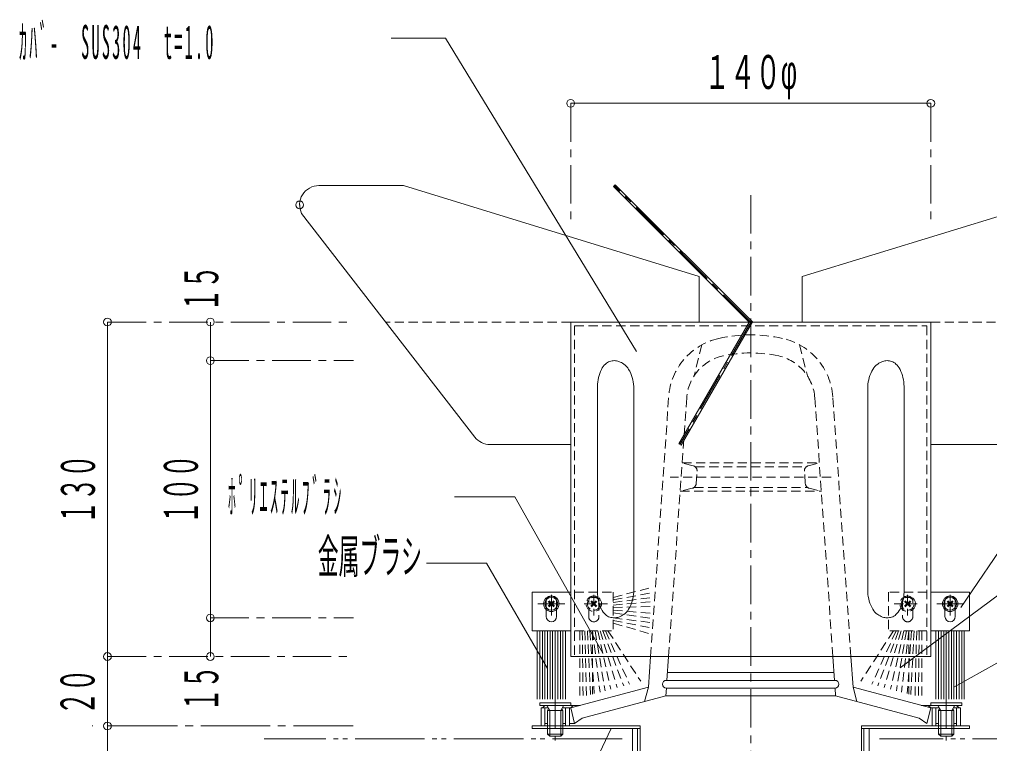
# Model space of a CAD drawing. Units: millimetres at full size, sheet at 1:3; details may follow other scales. Extents: x -1542 to 1451, y -1100 to 507.
# Drawn here: x 855.5 to 1232.7, y -256 to 25.4 of the extents above; entities that cross this region are included whole.
import ezdxf
from ezdxf.enums import TextEntityAlignment as Align

# ---------------------------------------------------------------- set-up
doc = ezdxf.new("R2010")
doc.units = ezdxf.units.MM
doc.header["$LTSCALE"] = 3
doc.header["$PDMODE"] = 32
doc.header["$PDSIZE"] = 3
for name, pattern in [('CHAIN1', [8, 5, -1, 1, -1]), ('CHAIN2', [12, 9, -1, 1, -1]), ('DASHED1', [1.8, 1.2, -0.6]), ('DOUBLE_CHAIN2', [12.8, 9, -1, 0.6, -0.6, 0.6, -1])]:
    doc.linetypes.add(name, pattern=pattern)
for name, color, linetype, lineweight in [('5-0_ 通芯', 7, 'Continuous', 9), ('5-3_水切り', 3, 'Continuous', 9), ('5-4_イソバンド', 4, 'Continuous', 9), ('5-9_建具', 4, 'DASHED1', 9), ('5-F_ 寸法', 7, 'Continuous', 9)]:
    doc.layers.add(name, color=color, linetype=linetype, lineweight=lineweight)
doc.styles.add('超極細ゴシック', font='')
doc.styles.add('ＭＳ ゴシック', font='')
doc.styles.get('超極細ゴシック').set_extended_font_data('超極細ゴシック')
doc.styles.get('ＭＳ ゴシック').set_extended_font_data('MS Gothic')

msp = doc.modelspace()

# ---------------------------------------------------------------- linework, layer by layer
at = {"layer": '5-0_ 通芯', "color": 4, "linetype": 'CHAIN1'}
for p, q in [((1139.805, -92.172), (1086.772, -39.139)), ((1139.805, -42.82), (1139.805, -447.529)), ((1139.805, -92.172), (1112.305, -139.803))]:
    msp.add_line(p, q, dxfattribs=at)
at = {"layer": '5-3_水切り', "color": 2}
for p, q in [((1021.104, 18.099), (999.992, 18.099)), ((1021.104, 18.099), (1095.34, -103.614)), ((1263.259, -141.361), (1221.497, -203.119)), ((1048.105, -160.054), (1024.705, -160.054)), ((1048.105, -160.054), (1082.271, -220.897)), ((1255.291, -183.96), (1197.893, -226.578)), ((1037.148, -185.952), (1013.748, -185.952)), ((1037.148, -185.952), (1060.805, -226.791)), ((1252.967, -214.838), (1218.805, -234.096)), ((889.742, -222.172), (889.742, -249.172)), ((884.004, -249.172), (883.742, -249.172)), ((889.742, -249.172), (889.742, -449.172)), ((1050.084, -323.609), (1085.611, -250.172))]:
    msp.add_line(p, q, dxfattribs=at)
at = {"layer": '5-3_水切り'}
for p, q in [((1069.805, -92.172), (1209.805, -92.172)), ((1069.805, -92.172), (1069.805, -222.172)), ((1209.805, -92.172), (1209.805, -222.172)), ((1080.175, -117.172), (1080.175, -197.172)), ((1094.317, -117.172), (1094.317, -197.172)), ((1185.294, -117.172), (1185.294, -197.172)), ((1199.436, -117.172), (1199.436, -197.172)), ((1069.805, -222.172), (1209.805, -222.172))]:
    msp.add_line(p, q, dxfattribs=at)
at = {"layer": '5-3_水切り', "linetype": 'DASHED1'}
for p, q in [((1071.305, -93.672), (1208.305, -93.672)), ((1071.305, -93.672), (1071.305, -222.172)), ((1208.305, -93.672), (1208.305, -222.172))]:
    msp.add_line(p, q, dxfattribs=at)
at = {"layer": '5-3_水切り', "color": 6, "linetype": 'DASHED1'}
for p, q in [((1086.305, -199.172), (1101.834, -195.193)), ((1071.305, -197.172), (1086.305, -197.172)), ((1078.805, -198.184), (1078.805, -206.193)), ((1086.305, -197.172), (1086.305, -212.172)), ((1086.305, -200.172), (1101.43, -197.366)), ((1086.305, -201.172), (1101.379, -199.235)), ((1193.305, -197.172), (1193.305, -212.172)), ((1208.305, -197.172), (1193.305, -197.172)), ((1200.805, -198.184), (1200.805, -206.193)), ((1084.084, -201.672), (1073.589, -201.672)), ((1076.805, -206.672), (1076.805, -200.672)), ((1079.715, -200.479), (1077.613, -202.582)), ((1077.613, -200.762), (1079.715, -202.865)), ((1077.896, -200.479), (1079.998, -202.582)), ((1079.998, -200.762), (1077.896, -202.865)), ((1080.805, -200.672), (1080.805, -206.672)), ((1086.305, -202.172), (1101.278, -200.852)), ((1086.305, -203.172), (1101.076, -202.67)), ((1195.526, -201.672), (1206.021, -201.672)), ((1198.805, -200.672), (1198.805, -206.672)), ((1201.715, -200.479), (1199.613, -202.582)), ((1199.613, -200.762), (1201.715, -202.865)), ((1199.896, -200.479), (1201.998, -202.582)), ((1201.998, -200.762), (1199.896, -202.865)), ((1202.805, -206.672), (1202.805, -200.672)), ((1086.305, -204.172), (1100.723, -205.298)), ((1086.305, -205.172), (1100.622, -207.268)), ((1086.305, -207.172), (1100.773, -208.935)), ((1086.305, -208.172), (1100.318, -210.906)), ((1086.305, -209.172), (1100.167, -213.23)), ((1071.305, -212.172), (1086.305, -212.172)), ((1073.305, -212.172), (1073.305, -238.128)), ((1074.305, -212.172), (1074.619, -237.776)), ((1075.305, -212.172), (1075.941, -237.422)), ((1076.305, -212.172), (1077.572, -236.985)), ((1077.305, -212.172), (1078.974, -236.609)), ((1078.305, -212.172), (1081.209, -236.011)), ((1078.305, -212.172), (1078.305, -236.789)), ((1079.305, -212.172), (1083.207, -235.475)), ((1080.305, -212.172), (1085.421, -234.882)), ((1081.305, -212.172), (1087.916, -234.213)), ((1082.305, -212.172), (1090.429, -233.54)), ((1083.305, -212.172), (1092.677, -232.895)), ((1084.305, -212.172), (1097.023, -231.773)), ((1195.305, -212.172), (1182.587, -231.773)), ((1196.305, -212.172), (1186.934, -232.895)), ((1197.305, -212.172), (1189.181, -233.54)), ((1198.305, -212.172), (1191.694, -234.213)), ((1208.305, -212.172), (1193.305, -212.172)), ((1199.305, -212.172), (1194.19, -234.882)), ((1200.305, -212.172), (1196.404, -235.475)), ((1201.305, -212.172), (1198.402, -236.011)), ((1202.305, -212.172), (1200.636, -236.609)), ((1201.305, -212.172), (1201.305, -236.789)), ((1203.305, -212.172), (1202.038, -236.985)), ((1204.305, -212.172), (1203.67, -237.422)), ((1205.305, -212.172), (1204.991, -237.776)), ((1206.305, -212.172), (1206.305, -238.128))]:
    msp.add_line(p, q, dxfattribs=at)
at = {"layer": '5-3_水切り', "color": 7}
for p, q in [((1054.805, -197.172), (1054.805, -212.172)), ((1069.805, -197.172), (1054.805, -197.172)), ((1209.805, -197.172), (1224.805, -197.172)), ((1224.805, -197.172), (1224.805, -212.172)), ((1060.305, -200.672), (1060.305, -206.672)), ((1063.215, -200.479), (1061.113, -202.582)), ((1061.113, -200.762), (1063.215, -202.865)), ((1061.396, -200.479), (1063.498, -202.582)), ((1063.498, -200.762), (1061.396, -202.865)), ((1064.305, -206.672), (1064.305, -200.672)), ((1215.305, -206.672), (1215.305, -200.672)), ((1218.215, -200.479), (1216.113, -202.582)), ((1216.113, -200.762), (1218.215, -202.865)), ((1216.396, -200.479), (1218.498, -202.582)), ((1218.498, -200.762), (1216.396, -202.865)), ((1219.305, -200.672), (1219.305, -206.672)), ((1069.805, -212.172), (1054.805, -212.172)), ((1056.805, -212.172), (1056.805, -238.76)), ((1057.805, -212.172), (1057.805, -238.76)), ((1058.805, -212.172), (1058.805, -238.76)), ((1059.805, -212.172), (1059.805, -238.76)), ((1060.805, -212.172), (1060.805, -238.76)), ((1061.805, -212.172), (1061.805, -238.76)), ((1062.805, -212.172), (1062.805, -238.76)), ((1063.805, -212.172), (1063.805, -238.76)), ((1064.805, -212.172), (1064.805, -238.76)), ((1065.805, -212.172), (1065.805, -238.76)), ((1066.805, -212.172), (1066.805, -238.76)), ((1067.805, -212.172), (1067.805, -238.76)), ((1209.805, -212.172), (1224.805, -212.172)), ((1211.805, -212.172), (1211.805, -238.76)), ((1212.805, -212.172), (1212.805, -238.76)), ((1213.805, -212.172), (1213.805, -238.76)), ((1214.805, -212.172), (1214.805, -238.76)), ((1215.805, -212.172), (1215.805, -238.76)), ((1216.805, -212.172), (1216.805, -238.76)), ((1217.805, -212.172), (1217.805, -238.76)), ((1218.805, -212.172), (1218.805, -238.76)), ((1219.805, -212.172), (1219.805, -238.76)), ((1220.805, -212.172), (1220.805, -238.76)), ((1221.805, -212.172), (1221.805, -238.76)), ((1222.805, -212.172), (1222.805, -238.76)), ((1057.805, -240.172), (1069.805, -240.172)), ((1221.805, -240.172), (1209.805, -240.172))]:
    msp.add_line(p, q, dxfattribs=at)
at = {"layer": '5-3_水切り', "color": 4, "linetype": 'CHAIN2'}
for p, q in [((1062.305, -198.184), (1062.305, -206.193)), ((1217.305, -198.184), (1217.305, -206.193)), ((1057.026, -201.672), (1067.521, -201.672)), ((1222.584, -201.672), (1212.089, -201.672))]:
    msp.add_line(p, q, dxfattribs=at)
at = {"layer": '5-3_水切り', "color": 33, "lineweight": 18}
for p, q in [((1058.305, -249.172), (1058.305, -242.172)), ((1059.805, -249.172), (1059.805, -242.172)), ((1067.805, -249.172), (1067.805, -242.172)), ((1069.305, -249.172), (1069.305, -242.172)), ((1210.305, -249.172), (1210.305, -242.172)), ((1211.805, -249.172), (1211.805, -242.172)), ((1219.805, -249.172), (1219.805, -242.172)), ((1221.305, -249.172), (1221.305, -242.172)), ((1054.805, -249.172), (1096.805, -249.172)), ((1054.805, -250.172), (1054.805, -249.172)), ((1054.805, -250.172), (1096.805, -250.172)), ((1093.805, -250.172), (1093.805, -290.172)), ((1095.805, -250.172), (1095.805, -449.172)), ((1096.805, -249.172), (1096.805, -449.172)), ((1182.805, -249.172), (1224.805, -249.172)), ((1182.805, -249.172), (1182.805, -449.172)), ((1182.805, -250.172), (1224.805, -250.172)), ((1183.805, -250.172), (1183.805, -449.172)), ((1185.805, -250.172), (1185.805, -290.172)), ((1224.805, -250.172), (1224.805, -249.172))]:
    msp.add_line(p, q, dxfattribs=at)
at = {"layer": '5-3_水切り', "color": 7, "linetype": 'CHAIN2'}
msp.add_line((890.004, -249.172), (985.276, -249.172), dxfattribs=at)
at = {"layer": '5-3_水切り', "color": 7, "linetype": 'DOUBLE_CHAIN2'}
for p, q in [((1089.805, -254.172), (950.632, -254.172)), ((1329.845, -254.172), (1189.805, -254.172))]:
    msp.add_line(p, q, dxfattribs=at)
at = {"layer": '5-3_水切り', "color": 7}
for centre, radius in [((1062.305, -201.672), 3), ((1062.305, -201.672), 2.5), ((1217.305, -201.672), 3), ((1217.305, -201.672), 2.5)]:
    msp.add_circle(centre, radius, dxfattribs=at)
at = {"layer": '5-3_水切り', "color": 6, "linetype": 'DASHED1'}
for centre, radius in [((1078.805, -201.672), 3), ((1078.805, -201.672), 2.5), ((1200.805, -201.672), 3), ((1200.805, -201.672), 2.5)]:
    msp.add_circle(centre, radius, dxfattribs=at)
at = {"layer": '5-3_水切り', "color": 2}
for centre in [(889.742, -222.172), (889.742, -249.172), (889.742, -249.172)]:
    msp.add_circle(centre, 1.5, dxfattribs=at)
at = {"layer": '5-3_水切り'}
for centre, radius, start, end in [((1088.387, -114.162), 7.572, 131.72765, 151.56811), ((1086.091, -111.131), 3.794, 106.2563, 136.32467), ((1087.097, -113.898), 6.734, 92.76496, 107.88405), ((1086.233, -115.507), 8.353, 73.71853, 86.29762), ((1084.676, -116.784), 10.079, 55.16002, 67.24593), ((1087.254, -113.407), 5.837, 29.21698, 56.99181), ((1192.356, -113.407), 5.837, 123.00819, 150.78302), ((1194.934, -116.784), 10.079, 112.75407, 124.83998), ((1193.378, -115.507), 8.353, 93.70238, 106.28147), ((1192.513, -113.898), 6.734, 72.11595, 87.23504), ((1193.519, -111.131), 3.794, 43.67533, 73.7437), ((1191.224, -114.162), 7.572, 28.43189, 48.27235), ((1098.786, -118.054), 18.632, 156.27401, 177.28557), ((1079.696, -117.922), 14.64, 2.93573, 30.20061), ((1199.914, -117.922), 14.64, 149.79939, 177.06427), ((1180.825, -118.054), 18.632, 2.71443, 23.72599), ((1098.786, -196.29), 18.632, 182.71443, 203.72599), ((1079.696, -196.422), 14.64, 329.79939, 357.06427), ((1199.914, -196.422), 14.64, 182.93573, 210.20061), ((1199.914, -196.422), 14.64, 182.93573, 210.20061), ((1180.825, -196.29), 18.632, 336.27401, 357.28557), ((1180.825, -196.29), 18.632, 336.27401, 357.28557), ((1088.387, -200.181), 7.572, 208.43189, 228.27235), ((1086.091, -203.212), 3.794, 223.67533, 253.7437), ((1087.097, -200.446), 6.734, 252.11595, 267.23504), ((1086.233, -198.837), 8.353, 273.70238, 286.28147), ((1084.676, -197.56), 10.079, 292.75407, 304.83998), ((1087.254, -200.937), 5.837, 303.00819, 330.78302), ((1192.356, -200.937), 5.837, 209.21698, 236.99181), ((1192.356, -200.937), 5.837, 209.21698, 236.99181), ((1194.934, -197.56), 10.079, 235.16002, 247.24593), ((1194.934, -197.56), 10.079, 235.16002, 247.24593), ((1193.378, -198.837), 8.353, 253.71853, 266.29762), ((1193.378, -198.837), 8.353, 253.71853, 266.29762), ((1192.513, -200.446), 6.734, 272.76496, 287.88405), ((1192.513, -200.446), 6.734, 272.76496, 287.88405), ((1193.519, -203.212), 3.794, 286.2563, 316.32467), ((1193.519, -203.212), 3.794, 286.2563, 316.32467), ((1191.224, -200.181), 7.572, 311.72765, 331.56811), ((1191.224, -200.181), 7.572, 311.72765, 331.56811)]:
    msp.add_arc(centre, radius, start, end, dxfattribs=at)
at = {"layer": '5-3_水切り', "color": 7}
for centre, start, end in [((1062.305, -200.672), 90, 180), ((1062.305, -200.672), 0, 90), ((1217.305, -200.672), 90, 180), ((1217.305, -200.672), 0, 90), ((1062.305, -206.672), 180, 270), ((1062.305, -206.672), 270, 0), ((1217.305, -206.672), 180, 270), ((1217.305, -206.672), 270, 0)]:
    msp.add_arc(centre, 2, start, end, dxfattribs=at)
at = {"layer": '5-3_水切り', "color": 6, "linetype": 'DASHED1'}
for centre, start, end in [((1078.805, -200.672), 90, 180), ((1078.805, -200.672), 0, 90), ((1200.805, -200.672), 90, 180), ((1200.805, -200.672), 0, 90), ((1078.805, -206.672), 180, 270), ((1078.805, -206.672), 270, 0), ((1200.805, -206.672), 180, 270), ((1200.805, -206.672), 270, 0)]:
    msp.add_arc(centre, 2, start, end, dxfattribs=at)
at = {"layer": '5-4_イソバンド'}
for p, q in [((971.941, -39.139), (1004.805, -39.139)), ((1119.805, -74.494), (1004.805, -39.139)), ((1086.419, -39.492), (1087.126, -38.785)), ((1139.18, -92.254), (1086.419, -39.492)), ((1140.43, -92.09), (1087.126, -38.785)), ((1159.805, -74.494), (1274.805, -39.139)), ((1032.553, -136.896), (965.232, -49.993)), ((1119.805, -74.494), (1119.805, -92.172)), ((1121.774, -74.848), (1122.481, -74.141)), ((1159.805, -74.494), (1159.805, -92.172)), ((1111.872, -139.553), (1139.18, -92.254)), ((1112.738, -140.053), (1140.43, -92.09)), ((1038.482, -139.803), (1069.805, -139.803)), ((1112.738, -140.053), (1111.872, -139.553)), ((1241.128, -139.803), (1209.805, -139.803))]:
    msp.add_line(p, q, dxfattribs=at)
at = {"layer": '5-4_イソバンド', "linetype": 'DASHED1'}
for p, q in [((1069.805, -92.172), (997.907, -92.172)), ((1209.805, -92.172), (1281.704, -92.172))]:
    msp.add_line(p, q, dxfattribs=at)
at = {"layer": '5-4_イソバンド'}
for centre, start, end in [((971.941, -46.639), 90, 206.56505), ((1038.482, -132.303), 217.76371, 270)]:
    msp.add_arc(centre, 7.5, start, end, dxfattribs=at)
at = {"layer": '5-9_建具', "color": 3}
for p, q in [((1120.805, -101.032), (1117.805, -113.062)), ((1158.805, -101.032), (1161.805, -113.062)), ((1100.855, -222.172), (1107.917, -121.192)), ((1107.873, -222.172), (1114.9, -121.68)), ((1171.738, -222.172), (1164.711, -121.68)), ((1178.755, -222.172), (1171.694, -121.192)), ((1117.424, -148.021), (1113.134, -146.932)), ((1113.134, -146.932), (1166.477, -146.932)), ((1162.187, -148.021), (1166.477, -146.932)), ((1118.223, -148.432), (1161.388, -148.432)), ((1118.586, -154.976), (1118.927, -150.099)), ((1161.025, -154.976), (1160.683, -150.099)), ((1171.09, -152.432), (1108.52, -152.432)), ((1117.067, -156.779), (1112.365, -157.932)), ((1112.365, -157.932), (1167.246, -157.932)), ((1117.797, -156.432), (1161.813, -156.432)), ((1162.544, -156.779), (1167.246, -157.932))]:
    msp.add_line(p, q, dxfattribs=at)
at = {"layer": '5-9_建具', "color": 7, "linetype": 'Continuous'}
for p, q in [((1100.023, -234.075), (1100.855, -222.172)), ((1107.225, -231.432), (1107.873, -222.172)), ((1172.386, -231.432), (1171.738, -222.172)), ((1179.588, -234.075), (1178.755, -222.172)), ((1107.435, -228.432), (1172.176, -228.432)), ((1107.015, -231.432), (1172.595, -231.432)), ((1069.805, -242.172), (1100.023, -234.075)), ((1074.305, -246.143), (1106.805, -237.434)), ((1100.023, -234.075), (1098.523, -239.654)), ((1106.805, -237.434), (1107.015, -234.432)), ((1106.805, -237.432), (1172.805, -237.432)), ((1107.015, -234.432), (1172.595, -234.432)), ((1172.805, -237.434), (1172.595, -234.432)), ((1205.305, -246.143), (1172.805, -237.434)), ((1057.805, -240.172), (1057.805, -241.172)), ((1057.805, -241.172), (1073.537, -241.172)), ((1058.805, -242.172), (1059.805, -241.172)), ((1061.675, -243.172), (1060.623, -241.3)), ((1065.935, -243.172), (1066.987, -241.3)), ((1069.805, -240.172), (1069.805, -241.172)), ((1069.805, -242.172), (1070.805, -241.172)), ((1221.805, -241.172), (1206.073, -241.172)), ((1209.805, -242.172), (1208.805, -241.172)), ((1209.805, -240.172), (1209.805, -241.172)), ((1213.675, -243.172), (1212.623, -241.3)), ((1217.935, -243.172), (1218.987, -241.3)), ((1220.805, -242.172), (1219.805, -241.172)), ((1221.805, -240.172), (1221.805, -241.172)), ((1058.305, -242.172), (1061.114, -242.172)), ((1060.805, -243.172), (1061.246, -242.408)), ((1060.805, -243.172), (1060.805, -252.302)), ((1066.805, -243.172), (1060.805, -243.172)), ((1061.675, -243.172), (1061.675, -253.172)), ((1066.805, -243.172), (1066.364, -242.408)), ((1066.497, -242.172), (1069.805, -242.172)), ((1069.805, -242.172), (1071.305, -248.172)), ((1209.805, -242.172), (1208.305, -248.172)), ((1213.113, -242.172), (1209.805, -242.172)), ((1212.805, -243.172), (1213.246, -242.408)), ((1212.805, -243.172), (1218.805, -243.172)), ((1217.935, -243.172), (1217.935, -253.172)), ((1218.805, -243.172), (1218.364, -242.408)), ((1221.305, -242.172), (1218.497, -242.172)), ((1218.805, -243.172), (1218.805, -252.302)), ((1060.305, -248.172), (1060.805, -248.172)), ((1066.805, -248.172), (1067.805, -248.172)), ((1069.305, -248.172), (1071.305, -248.172)), ((1071.305, -248.172), (1074.305, -246.143)), ((1208.305, -248.172), (1205.305, -246.143)), ((1212.805, -248.172), (1211.805, -248.172)), ((1219.305, -248.172), (1218.805, -248.172)), ((1061.675, -253.172), (1060.805, -252.302)), ((1217.935, -253.172), (1218.805, -252.302)), ((1065.935, -253.172), (1061.675, -253.172)), ((1213.675, -253.172), (1217.935, -253.172))]:
    msp.add_line(p, q, dxfattribs=at)
at = {"layer": '5-9_建具', "color": 7, "linetype": 'CHAIN1'}
for p, q in [((1063.805, -235.127), (1063.805, -254.854)), ((1215.805, -235.127), (1215.805, -254.854))]:
    msp.add_line(p, q, dxfattribs=at)
at = {"layer": '5-9_建具', "color": 7, "linetype": 'Continuous'}
for points in [[(1209.805, -242.172), (1179.588, -234.075), (1181.088, -239.654)], [(1066.805, -243.172), (1066.805, -252.302), (1060.805, -252.302)], [(1065.935, -243.172), (1065.935, -253.172), (1066.805, -252.302)], [(1212.805, -243.172), (1212.805, -252.302), (1218.805, -252.302)], [(1213.675, -243.172), (1213.675, -253.172), (1212.805, -252.302)]]:
    msp.add_lwpolyline(points, dxfattribs=at)
at = {"layer": '5-9_建具', "color": 3}
for centre, radius, start, end in [((1139.805, -154.172), 57, 77.45692, 102.54308), ((1132.856, -122.936), 25, 102.54309, 175.99998), ((1146.755, -122.936), 25, 4.00002, 77.45691), ((1132.856, -122.936), 18, 102.54309, 175.99998), ((1139.805, -154.172), 50, 77.45692, 102.54308), ((1146.755, -122.936), 18, 4.00002, 77.45691), ((1116.932, -149.959), 2, 356.00018, 75.75797), ((1162.679, -149.959), 2, 104.24203, 183.99982), ((1116.591, -154.837), 2, 283.77217, 355.99979), ((1163.02, -154.837), 2, 184.00021, 256.22783)]:
    msp.add_arc(centre, radius, start, end, dxfattribs=at)
at = {"layer": '5-9_建具', "color": 7, "linetype": 'Continuous'}
for centre, radius, start, end in [((1107.015, -232.932), 1.5, 90, 270), ((1172.595, -232.932), 1.5, 270, 90), ((1060.405, -241.422), 0.25, 29.32918, 90), ((1067.205, -241.422), 0.25, 90, 150.67082), ((1212.405, -241.422), 0.25, 29.32918, 90), ((1219.205, -241.422), 0.25, 90, 150.67082), ((1060.305, -246.672), 1.5, 250.52383, 270), ((1219.305, -246.672), 1.5, 270, 289.47617)]:
    msp.add_arc(centre, radius, start, end, dxfattribs=at)
at = {"layer": '5-F_ 寸法', "linetype": 'CHAIN1'}
for p, q in [((1069.805, -7.151), (1069.805, -53.111)), ((1209.805, -7.151), (1209.805, -53.111)), ((889.742, -92.172), (985.41, -92.172)), ((929.742, -107.172), (985.41, -107.172)), ((929.742, -207.172), (985.41, -207.172)), ((889.742, -222.172), (985.41, -222.172))]:
    msp.add_line(p, q, dxfattribs=at)
at = {"layer": '5-F_ 寸法'}
for p, q in [((1069.805, -7.151), (1209.805, -7.151)), ((889.742, -222.172), (889.742, -92.172)), ((929.742, -107.172), (929.742, -92.172)), ((929.742, -207.172), (929.742, -107.172)), ((929.742, -222.172), (929.742, -207.172))]:
    msp.add_line(p, q, dxfattribs=at)
for centre in [(1069.805, -7.151), (1209.805, -7.151), (889.742, -92.172), (889.742, -92.172), (929.742, -92.172), (929.742, -107.172), (929.742, -207.172), (889.742, -222.172), (929.742, -222.172)]:
    msp.add_circle(centre, 1.5, dxfattribs=at)
at = {"layer": '5-F_ 寸法', "color": 9}
msp.add_point((964.441, -46.639), dxfattribs=at)

# ---------------------------------------------------------------- texts
at = {"layer": '5-3_水切り', "color": 7, "style": 'ＭＳ ゴシック', "width": 0.45}
msp.add_text('金属ブラシ', height=13.2, dxfattribs=at).set_placement((971.499, -193.793), align=Align.BOTTOM_LEFT)
at = {"layer": '5-3_水切り', "color": 7, "char_height": 13.2, "attachment_point": 7, "style": 'ＭＳ ゴシック'}
for s, insert in [('\\T1.28;\\W0.35;ｶﾊﾞ-\u3000SUS304\\~\\~t=1.0', (855.325, 9.6)), ('\\T1.3;\\W0.35;ﾎﾟﾘｴｽﾃﾙﾌﾞﾗｼ', (936.557, -167.149))]:
    msp.add_mtext(s, dxfattribs=dict(at, insert=insert))
at = {"layer": '5-F_ 寸法', "style": '超極細ゴシック', "width": 0.55}
msp.add_text('１４０φ', height=13.2, dxfattribs=at).set_placement((1121.805, -5.553), align=Align.BOTTOM_LEFT)
at = {"layer": '5-F_ 寸法', "style": '超極細ゴシック', "width": 0.5}
for s, p in [('１５', (936.777, -88.17)), ('１３０', (888.842, -170.672)), ('１００', (928.842, -170.672)), ('２０', (888.677, -244.918)), ('１５', (936.777, -243.593))]:
    msp.add_text(s, height=13.2, rotation=90, dxfattribs=at).set_placement(p, align=Align.BOTTOM_LEFT)

doc.saveas('drawing.dxf')
